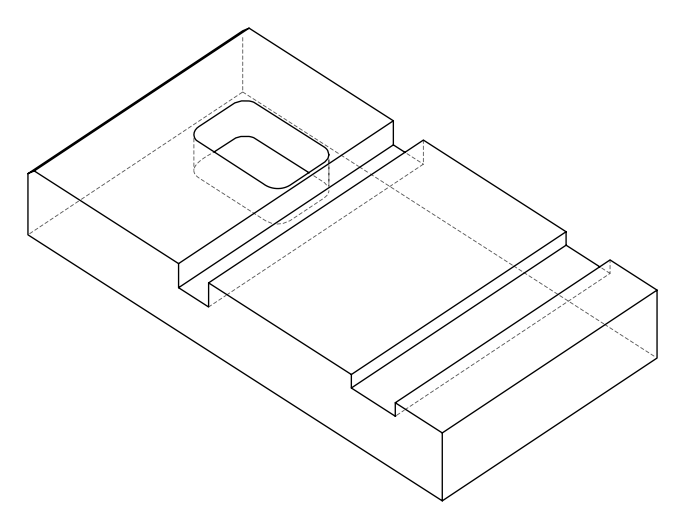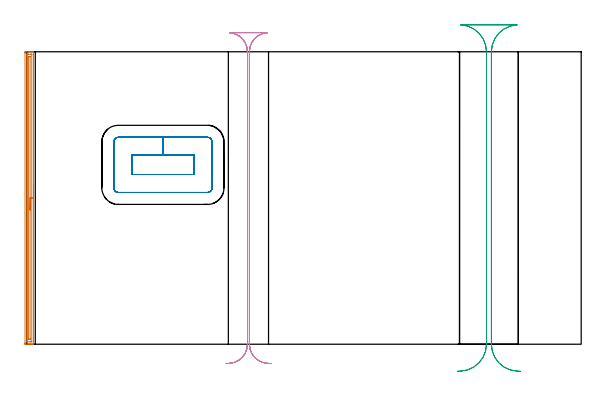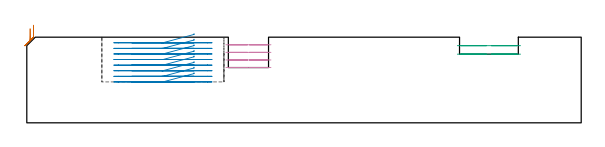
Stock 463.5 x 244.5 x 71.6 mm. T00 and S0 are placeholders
(PLAN: 4 operations, 3 tool changes, 21.3 min)
(1 AREA_MILL | FG_CHAMFER_SURFACE | UGT0205_001 | 6.06 min | 6163 mm3)
(2 MILL_RECTANGULAR_POCKET | POCKET_RECTANGULAR_STRAIGHT | UGT0201_094 | Follow Part, ap 5, ae 75% | 7.41 min | 246163 mm3)
(3 MILL_RECTANGULAR_SLOT | SLOT_RECTANGULAR | UGT0201_009 | Follow Part, ap 11.25, ae 75% | 2.75 min | 170541 mm3)
(4 MILL_RECTANGULAR_SLOT_1 | SLOT_RECTANGULAR_1 | UGT0201_004 | Follow Part, ap 8, ae 75% | 5.05 min | 208689 mm3)
(TOOL UGT0205_001 | Chamfer Mill 20 x 3 x 45 deg. | D20 FL50 Z2)
(TOOL UGT0201_094 | End mill 20 mm | D20 FL38 Z4)
(TOOL UGT0201_009 | End Mill 45 mm | D45 FL63 Z6)
(TOOL UGT0201_004 | End Mill 32 mm | D32 FL53 Z6)
(OP 1 AREA_MILL)
G17 G21 G94 G90
T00 M6
G54
G17 G0 G90 X5.6 Y132.25 S1061 M3
G43 Z81.6 H0
G94 G1 Y132.212 Z80.728 F250.
Y132.098 Z79.863
Y131.909 Z79.012
Y131.647 Z78.18
Y131.313 Z77.374
Y130.91 Z76.6
Y130.441 Z75.864
Y129.91 Z75.172
Y129.321 Z74.529
Y128.678 Z73.939
Y127.986 Z73.408
Y127.25 Z72.94
Y126.476 Z72.537
Y125.67 Z72.203
Y124.838 Z71.941
Y123.986 Z71.752
Y123.122 Z71.638
Y122.25 Z71.6
Y0.179
X5.604 Y0.01 Z71.595
X5.592 Y0.008 Z71.583
X5.22 Y0. Z71.22
X4.98 Z70.98
X4.256 Z70.251
X3.011 Z69.008
X1.609 Z67.604
X-1.038 Y0.001 Z64.959
X-1.268 Y0.004 Z64.729
X-1.492 Y0.01 Z64.506
X-1.495 Y0.167 Z64.503
X-1.499 Y0.631 Z64.501
X-1.5 Y1.099 Z64.5
Y243.444
X-1.499 Y243.869 Z64.501
X-1.495 Y244.333 Z64.503
X-1.492 Y244.49 Z64.506
X-1.038 Y244.5 Z64.959
X2.491 Z68.486
X3.893 Z69.89
X4.256 Z70.251
X4.98 Z70.98
X5.221 Z71.22
X5.592 Y244.492 Z71.583
X5.604 Y244.49 Z71.595
X5.6 Y244.321 Z71.6
Y122.25
X4.186 Z70.186
X4.185 Y2.491 Z70.185
Y2.419
X4.179 Y2.017 Z70.179
X3.782 Y2.005 Z69.782
X3.373 Y2.002 Z69.373
X2.905 Y2. Z68.905
X0.727 Y2.001 Z66.727
X0.255 Y2.003 Z66.255
X0.022 Y2.01 Z66.022
X-0.079 Y2.039 Z65.921
X-0.085 Y2.347 Z65.915
Y2.419
Y242.009
Y242.081
X-0.079 Y242.483 Z65.921
X0.318 Y242.495 Z66.318
X0.727 Y242.498 Z66.727
X1.195 Y242.5 Z67.195
X3.373 Y242.499 Z69.373
X3.845 Y242.497 Z69.845
X4.078 Y242.49 Z70.078
X4.179 Y242.461 Z70.179
X4.185 Y242.153 Z70.185
Y242.081
X4.186 Y122.25 Z70.186
X2.771 Z68.771
Y4.819
X2.767 Y4.208 Z68.767
X2.764 Y4.067 Z68.764
X2.758 Y4.009 Z68.758
X2.692 Y4.004 Z68.692
X2.491 Y4.002 Z68.491
X1.814 Y4. Z67.814
X1.609 Y4.001 Z67.609
X1.404 Y4.003 Z67.404
X1.346 Y4.007 Z67.346
X1.334 Y4.01 Z67.334
X1.332 Y4.015 Z67.332
X1.33 Y4.037 Z67.33
X1.329 Y4.113 Z67.329
Y4.208
Y239.682
X1.333 Y240.292 Z67.333
X1.335 Y240.433 Z67.335
X1.342 Y240.491 Z67.342
X1.408 Y240.496 Z67.408
X1.609 Y240.498 Z67.609
X2.286 Y240.5 Z68.286
X2.491 Y240.499 Z68.491
X2.696 Y240.497 Z68.696
X2.754 Y240.493 Z68.754
X2.766 Y240.49 Z68.766
X2.768 Y240.485 Z68.768
X2.77 Y240.463 Z68.77
X2.771 Y240.387 Z68.771
Y240.292
Y122.25
Y121.378 Z68.81
Y120.513 Z68.923
Y119.662 Z69.112
Y118.83 Z69.375
Y118.024 Z69.708
Y117.25 Z70.111
Y116.514 Z70.58
Y115.822 Z71.111
Y115.179 Z71.7
Y114.59 Z72.344
Y114.058 Z73.036
Y113.59 Z73.771
Y113.187 Z74.545
Y112.853 Z75.351
Y112.591 Z76.183
Y112.402 Z77.035
Y112.288 Z77.9
Y112.25 Z78.771
G0 Z81.6
M5
M2
(OP 2 MILL_RECTANGULAR_POCKET)
G17 G21 G94 G90
T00 M6
G54
G17 G0 G90 X139.8 Y155.357 S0 M3
G43 Z81.6 H0
Z74.6
G94 G1 Y158. Z73.892 F250.
X113.8 Z66.925
X87.8 F500.
Y141.9
X139.8
Y158.
X113.8
Y173.
X76.5
G3 X72.8 Y169.3 R3.7
G1 Y130.6
G3 X76.5 Y126.9 R3.7
G1 X151.1
G3 X154.8 Y130.6 R3.7
G1 Y169.3
G3 X151.1 Y173. R3.7
G1 X113.8
X112.8
G0 X139.8 Y155.357 Z69.925
G1 Y158. Z69.217 F250.
X113.8 Z62.25
X87.8 F500.
Y141.9
X139.8
Y158.
X113.8
Y173.
X76.5
G3 X72.8 Y169.3 R3.7
G1 Y130.6
G3 X76.5 Y126.9 R3.7
G1 X151.1
G3 X154.8 Y130.6 R3.7
G1 Y169.3
G3 X151.1 Y173. R3.7
G1 X113.8
X112.8
G0 X139.8 Y155.357 Z65.25
G1 Y158. Z64.542 F250.
X113.8 Z57.575
X87.8 F500.
Y141.9
X139.8
Y158.
X113.8
Y173.
X76.5
G3 X72.8 Y169.3 R3.7
G1 Y130.6
G3 X76.5 Y126.9 R3.7
G1 X151.1
G3 X154.8 Y130.6 R3.7
G1 Y169.3
G3 X151.1 Y173. R3.7
G1 X113.8
X112.8
G0 X139.8 Y155.357 Z60.575
G1 Y158. Z59.867 F250.
X113.8 Z52.9
X87.8 F500.
Y141.9
X139.8
Y158.
X113.8
Y173.
X76.5
G3 X72.8 Y169.3 R3.7
G1 Y130.6
G3 X76.5 Y126.9 R3.7
G1 X151.1
G3 X154.8 Y130.6 R3.7
G1 Y169.3
G3 X151.1 Y173. R3.7
G1 X113.8
X112.8
G0 X139.8 Y155.357 Z55.9
G1 Y158. Z55.192 F250.
X113.8 Z48.225
X87.8 F500.
Y141.9
X139.8
Y158.
X113.8
Y173.
X76.5
G3 X72.8 Y169.3 R3.7
G1 Y130.6
G3 X76.5 Y126.9 R3.7
G1 X151.1
G3 X154.8 Y130.6 R3.7
G1 Y169.3
G3 X151.1 Y173. R3.7
G1 X113.8
X112.8
G0 X139.8 Y155.357 Z51.225
G1 Y158. Z50.517 F250.
X113.8 Z43.55
X87.8 F500.
Y141.9
X139.8
Y158.
X113.8
Y173.
X76.5
G3 X72.8 Y169.3 R3.7
G1 Y130.6
G3 X76.5 Y126.9 R3.7
G1 X151.1
G3 X154.8 Y130.6 R3.7
G1 Y169.3
G3 X151.1 Y173. R3.7
G1 X113.8
X112.8
G0 X139.8 Y155.357 Z46.55
G1 Y158. Z45.842 F250.
X113.8 Z38.875
X87.8 F500.
Y141.9
X139.8
Y158.
X113.8
Y173.
X76.5
G3 X72.8 Y169.3 R3.7
G1 Y130.6
G3 X76.5 Y126.9 R3.7
G1 X151.1
G3 X154.8 Y130.6 R3.7
G1 Y169.3
G3 X151.1 Y173. R3.7
G1 X113.8
X112.8
G0 X139.8 Y155.357 Z41.875
G1 Y158. Z41.167 F250.
X113.8 Z34.2
X87.8 F500.
Y141.9
X139.8
Y158.
X113.8
Y173.
X76.5
G3 X72.8 Y169.3 R3.7
G1 Y130.6
G3 X76.5 Y126.9 R3.7
G1 X151.1
G3 X154.8 Y130.6 R3.7
G1 Y169.3
G3 X151.1 Y173. R3.7
G1 X113.8
X112.8
G0 Z81.6
M5
M2
(OP 3 MILL_RECTANGULAR_SLOT)
G17 G21 G94 G90
T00 M6
G54
G17 G0 G90 X412.735 Y-22.625 S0 M3
G43 Z81.6 H0
Z64.5
G94 G1 X409.739 Y-22.47 F250.
G2 X388.4 Y0. R22.5 F500.
G1 Y244.5
G2 X409.739 Y266.97 R22.5
G1 Y267.
X362.962
Y266.97
G2 X384.3 Y244.5 R22.5
G1 Y0.
G2 X362.962 Y-22.47 R22.5
G1 X359.966 Y-22.625 F250.
G0 X412.735 Z57.4
G1 X409.739 Y-22.47
G2 X388.4 Y0. R22.5 F500.
G1 Y244.5
G2 X409.739 Y266.97 R22.5
G1 Y267.
X362.962
Y266.97
G2 X384.3 Y244.5 R22.5
G1 Y0.
G2 X362.962 Y-22.47 R22.5
G1 X359.966 Y-22.625 F250.
G0 Z81.6
M5
M2
(OP 4 MILL_RECTANGULAR_SLOT_1)
G17 G21 G94 G90
T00 M6
G54
G17 G0 G90 X204.115 Y-16.154 S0 M3
G43 Z81.6 H0
Z65.25
G94 G1 X201.121 Y-15.97 F250.
G2 X186.1 Y0. R16. F500.
G1 Y244.5
G2 X201.121 Y260.47 R16.
G1 Y260.5
X169.479
Y260.47
G2 X184.5 Y244.5 R16.
G1 Y0.
G2 X169.479 Y-15.97 R16.
G1 X166.485 Y-16.154 F250.
G0 X204.115 Z58.9
G1 X201.121 Y-15.97
G2 X186.1 Y0. R16. F500.
G1 Y244.5
G2 X201.121 Y260.47 R16.
G1 Y260.5
X169.479
Y260.47
G2 X184.5 Y244.5 R16.
G1 Y0.
G2 X169.479 Y-15.97 R16.
G1 X166.485 Y-16.154 F250.
G0 X204.115 Z52.55
G1 X201.121 Y-15.97
G2 X186.1 Y0. R16. F500.
G1 Y244.5
G2 X201.121 Y260.47 R16.
G1 Y260.5
X169.479
Y260.47
G2 X184.5 Y244.5 R16.
G1 Y0.
G2 X169.479 Y-15.97 R16.
G1 X166.485 Y-16.154 F250.
G0 X204.115 Z46.2
G1 X201.121 Y-15.97
G2 X186.1 Y0. R16. F500.
G1 Y244.5
G2 X201.121 Y260.47 R16.
G1 Y260.5
X169.479
Y260.47
G2 X184.5 Y244.5 R16.
G1 Y0.
G2 X169.479 Y-15.97 R16.
G1 X166.485 Y-16.154 F250.
G0 Z81.6
M5
M2
